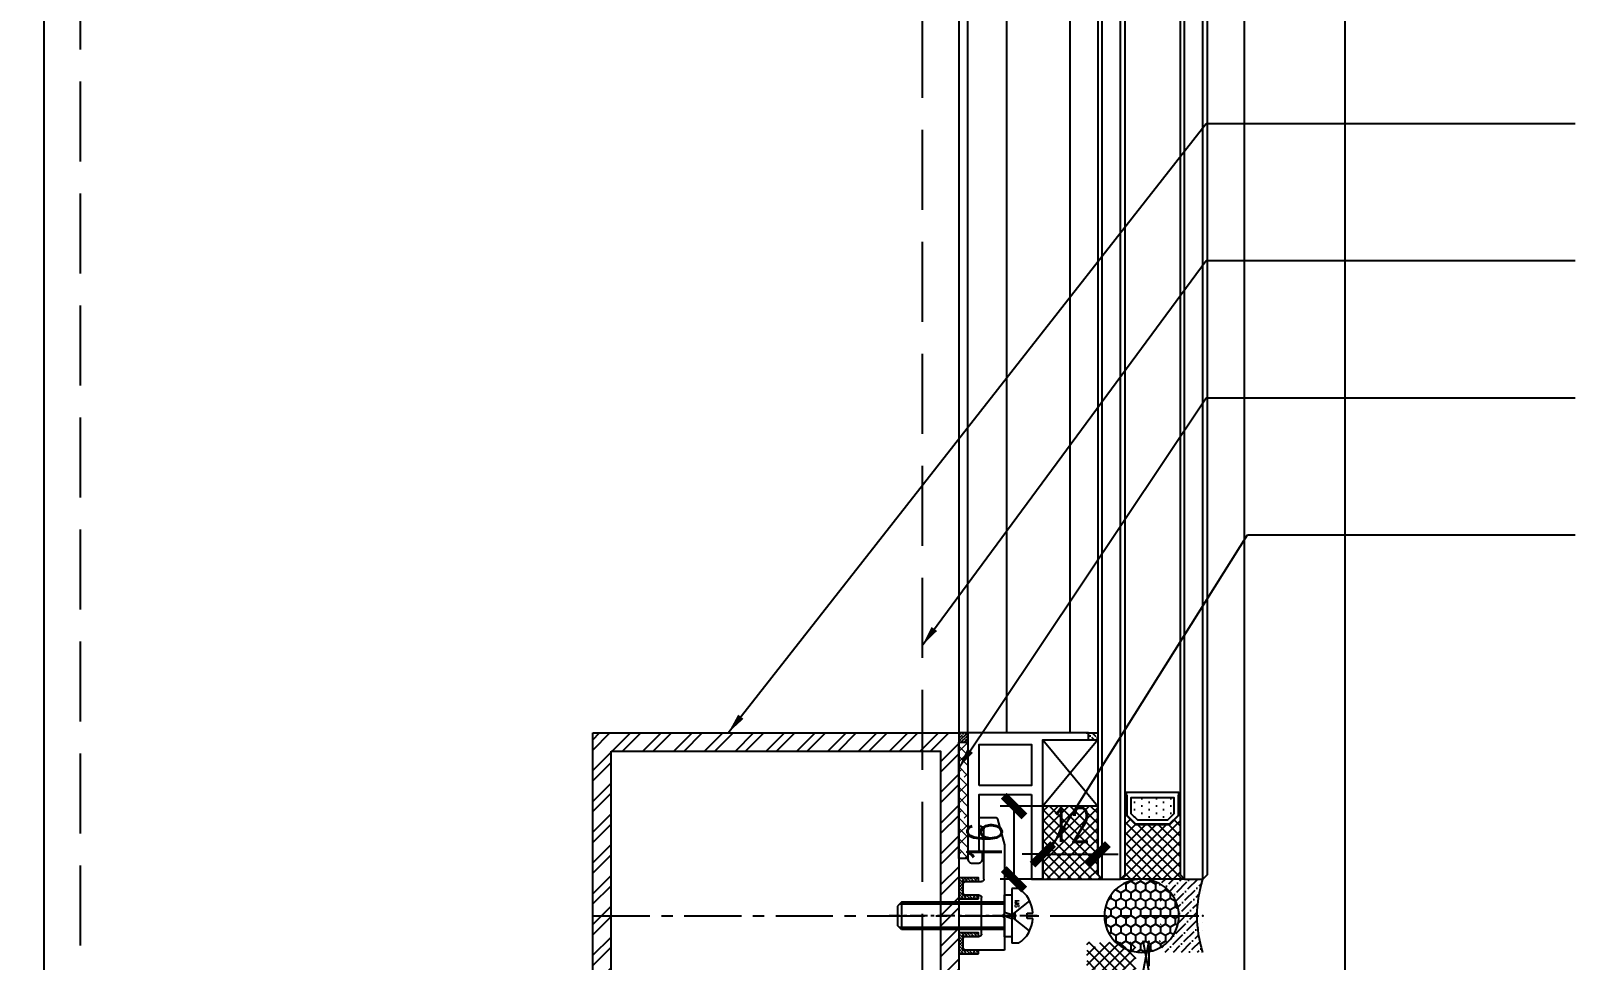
# Model space of a CAD drawing. Extents: x -160106 to 966792, y -663931 to 1550022.
# Drawn here: x -54891 to -54553.4, y -85967.1 to -85763.8 of the extents above; entities that cross this region are included whole.
import ezdxf
from ezdxf.enums import TextEntityAlignment as Align

# ---------------------------------------------------------------- set-up
doc = ezdxf.new("R2010")
doc.units = 0
for name, pattern in [('AUSGEZOGEN', [0]), ('CENTER', [2, 1.25, -0.25, 0.25, -0.25]), ('ZN-CENTER', [2, 1.25, -0.25, 0.25, -0.25]), ('ZN-DASH', [0.35, 0.25, -0.1])]:
    doc.linetypes.add(name, pattern=pattern)
for name, color, linetype in [('!ZN1-填充-8', 8, 'Continuous'), ('!ZN1-标注-173', 173, 'Continuous'), ('!ZN3-玻璃幕墙-4', 4, 'Continuous'), ('!ZN4-辅助材料-1', 1, 'Continuous'), ('!ZN4-配件-11', 11, 'Continuous'), ('!ZN5-钢材投影-40', 40, 'Continuous'), ('!ZN5-铝材投影-112', 112, 'Continuous'), ('!ZN5-铝材断面-6', 6, 'Continuous'), ('!ZN6-虚线-8', 8, 'ZN-DASH'), ('2钢材断面', 2, 'Continuous'), ('A_Hatch', 8, 'Continuous'), ('DIM', 173, 'Continuous'), ('ZX', 240, 'CENTER'), ('型材截面颜色', 253, 'Continuous')]:
    doc.layers.add(name, color=color, linetype=linetype)
for name, color, linetype, lineweight in [('0CABR-填充', 8, 'Continuous', 5), ('0CABR-密封材料、垫片', 195, 'Continuous', 9), ('0填充', 8, 'Continuous', 13)]:
    doc.layers.add(name, color=color, linetype=linetype, lineweight=lineweight)
doc.styles.add('DHTEXT-1', font='ROMANS.shx', dxfattribs={"width": 0.7, "bigfont": 'CHINESE.shx'})
doc.styles.add('ZNDimTStyle', font='ROMANS.shx', dxfattribs={"width": 0.7, "bigfont": 'CHINESE.shx'})
doc.dimstyles.new('ZN3', dxfattribs={"dimscale": 3, "dimtxt": 2.5, "dimasz": 1.5, "dimexe": 1, "dimexo": 2, "dimgap": 0.9, "dimtad": 1, "dimdec": 0, "dimdsep": 46, "dimtxsty": 'DHTEXT-1', "dimblk": 'ARCHTICK', "dimcen": 2.5, "dimclrd": 173, "dimclre": 173, "dimclrt": 7, "dimazin": 2, "dimtfac": 1, "dimtix": 1, "dimtmove": 2, "dimatfit": 3, "dimfxl": 0, "dimarcsym": 0})
doc.dimstyles.new('ZN机械-3', dxfattribs={"dimscale": 3, "dimtxt": 2.5, "dimasz": 1.5, "dimexe": 1, "dimexo": 2, "dimgap": 0.9, "dimtad": 1, "dimdec": 0, "dimzin": 0, "dimdsep": 46, "dimtxsty": 'ZNDimTStyle', "dimcen": 2.5, "dimdle": 1, "dimclrd": 173, "dimclre": 173, "dimclrt": 7, "dimazin": 2, "dimtfac": 1, "dimtdec": 4, "dimtix": 1, "dimtmove": 2, "dimatfit": 3, "dimfxl": 0, "dimfrac": 2, "dimtolj": 1, "dimtzin": 0, "dimarcsym": 0})

# ---------------------------------------------------------------- blocks, each defined once
blk = doc.blocks.new('20250822090122')
at = {"layer": 'A_Hatch'}
h = blk.add_hatch(dxfattribs=at)
h.set_pattern_fill('ANSI32', color=256)
h.set_pattern_definition([(45, (-80, -40), (-3.3676, 3.3676), []), (45, (-77.755, -40), (-3.3676, 3.3676), [])])
h.paths.add_polyline_path([(0, 40), (-80, 40), (-80, -40), (0, -40)])
h.paths.add_polyline_path([(-4, 36), (-4, -36), (-76, -36), (-76, 36)], flags=16)
at = {"layer": '2钢材断面'}
for points in [[(-80, 40), (0, 40), (0, -40), (-80, -40)], [(-76, 36), (-4, 36), (-4, -36), (-76, -36)]]:
    blk.add_lwpolyline(points, close=True, dxfattribs=at)
blk = doc.blocks.new('*U3024')
at = {"linetype": 'ByBlock', "ltscale": 10}
for p, q in [((-3.1, 6), (-1.6, 6)), ((-1.6, -6), (-1.6, 6)), ((-1.6, -4.62), (-1.6, 4.62)), ((-1.6, 4.62), (0, 4.62)), ((0, 4.62), (0, -4.62)), ((-6.2, 0.6), (-5, 0.6)), ((-5.51, 3.26), (-1.6, 0.23)), ((-5, 0.6), (-5, -0.6)), ((-2.36, 0.82), (-2.36, -0.82)), ((0, 0), (-1.6, 0.58)), ((0, 3), (22.5, 3)), ((0, 2.55), (22.95, 2.55)), ((22.5, -3), (22.5, 3)), ((22.5, 3), (23.4, 2.1)), ((23.4, -2.1), (23.4, 2.1)), ((-5, -0.6), (-6.2, -0.6)), ((-5.51, -3.26), (-1.6, -0.23)), ((0, -0.83), (-1.6, -0.25)), ((0, -2.55), (22.95, -2.55)), ((0, -3), (22.5, -3)), ((22.5, -3), (23.4, -2.1)), ((-3.1, -6), (-1.6, -6)), ((0, -4.62), (-1.6, -4.62))]:
    blk.add_line(p, q, dxfattribs=at)
at = {"color": 0, "linetype": 'ZN-CENTER', "ltscale": 3}
blk.add_line((-7.15, 0), (25.2, 0), dxfattribs=at)
at = {"linetype": 'ByBlock', "ltscale": 10}
for centre, start, end in [((0.63, 0.27), 123.0516, 177.2303), ((0.63, -0.27), 182.7697, 236.9484)]:
    blk.add_arc(centre, 6.84, start, end, dxfattribs=at)
at = {"layer": 'Defpoints', "color": 0, "ltscale": 10, "style": 'DHTEXT-1', "width": 0.7}
blk.add_text('M6', height=1, rotation=90, dxfattribs=at).set_placement((-2.25, -2.65), align=Align.CENTER)
blk = doc.blocks.new('16胶缝')
at = {"layer": '!ZN1-填充-8', "ltscale": 0.1}
h = blk.add_hatch(dxfattribs=at)
h.set_pattern_fill('HONEY', color=256, scale=10, style=0)
h.set_pattern_definition([(5e-15, (-19679.56, -11324.3713), (1.875, 1.08253175), [1.25, -2.5]), (120, (-19679.56, -11324.3713), (-1.874999996, 1.082531757), [1.25, -2.5]), (60, (-19679.56, -11324.3713), (4e-09, 2.165063507), [-2.5, 1.25])])
edge = h.paths.add_edge_path()
edge.add_ellipse((8, 13.4), major_axis=(0, -8.15), ratio=0.981746, start_angle=0, end_angle=360)
h = blk.add_hatch(dxfattribs=at)
h.set_pattern_fill('ANSI36', color=256, scale=10, style=0)
h.set_pattern_definition([(45, (-19679.5754, -11324.3713), (0.66291261, 2.43067956), [3.125, -0.625, 0, -0.625])])
edge = h.paths.add_edge_path()
edge.add_ellipse((8.02, 13.4), major_axis=(0.87, 8.1), ratio=0.981332, start_angle=124.6263, end_angle=247.3977, ccw=False)
edge.add_arc((0, 10.2), 1.2, 269.9716, 324.4867, ccw=False)
edge.add_line((0, 9), (0, 0))
edge.add_arc((8, -24.92), 26.17, 432.2032, 467.7968, ccw=False)
edge.add_line((16, 0), (16, 9))
edge.add_arc((16.01, 10.23), 1.23, 216.5906, 269.6986, ccw=False)
at = {"layer": '!ZN4-辅助材料-1', "color": 1, "ltscale": 0.1}
blk.add_arc((8, -24.92), 26.17, 72.2032, 107.7968, dxfattribs=at)
blk.add_ellipse((8, 13.4), major_axis=(0, -8.15), ratio=0.981746, dxfattribs=at)
blk.add_point((8, 0), dxfattribs=at)
blk = doc.blocks.new('胶缝断面')
at = {"color": 7, "ltscale": 0.1, "extrusion": (0, 0, -1), "zscale": -1, "rotation": 180}
blk.add_blockref('16胶缝', (8, 0), dxfattribs=at)
blk = doc.blocks.new('*U2367')
at = {"layer": '!ZN1-填充-8'}
h = blk.add_hatch(dxfattribs=at)
h.set_pattern_fill('ANSI37', color=256, scale=0.5, style=0)
h.set_pattern_definition([(45, (6, 0), (-1.12253, 1.12253), []), (135, (6, 0), (-1.12253, -1.12253), [])])
h.paths.add_polyline_path([(0, 5), (0, 19), (1, 18), (14, 18), (14, 17.75), (12, 15.75), (12, 8.25), (14, 6.25), (14, 6), (1, 6)])
for points in [[(18.75, 18), (14, 18), (14, 17.75), (18.75, 17.75)], [(18.75, 6.25), (14, 6.25), (14, 6), (18.75, 6)]]:
    blk.add_hatch(color=256, dxfattribs=at).paths.add_polyline_path(points)
h = blk.add_hatch(dxfattribs=at)
h.set_pattern_fill('DOTS', color=8, style=0)
h.set_pattern_definition([(0, (6, 0), (0.79375, 1.5875), [0, -1.5875])])
h.paths.add_polyline_path([(13, 15.34), (13, 8.66), (14.41, 7.25), (17.8, 7.25), (17.8, 16.75), (14.41, 16.75)])
for p, q in [((0, 23), (310.96, 23)), ((0, 19), (310.96, 19)), ((0, 5), (310.96, 5)), ((0, 1), (310.96, 1))]:
    blk.add_line(p, q, dxfattribs=at)
at = {"layer": '!ZN3-玻璃幕墙-4'}
for points in [[(310.96, 24), (1, 24), (0, 23), (0, 19), (1, 18), (310.96, 18)], [(310.96, 6), (1, 6), (0, 5), (0, 1), (1, 0), (310.96, 0)]]:
    blk.add_lwpolyline(points, dxfattribs=at)
at = {"layer": '!ZN4-辅助材料-1'}
for points in [[(0, 5), (0, 19), (1, 18), (14, 18), (14, 17.75), (12, 15.75), (12, 8.25), (12, 8.25), (14, 6.25), (14, 6), (1, 6), (0, 5)], [(12, 15.75), (12, 8.25), (14, 6.25), (19, 6.25), (19, 17.75), (14, 17.75)], [(18.75, 18), (14, 18), (14, 17.75), (18.75, 17.75)], [(13, 15.34), (13, 8.66), (14.41, 7.25), (17.8, 7.25), (17.8, 16.75), (14.41, 16.75)], [(18.75, 6.25), (14, 6.25), (14, 6), (18.75, 6)]]:
    blk.add_lwpolyline(points, close=True, dxfattribs=at)
blk.add_lwpolyline([(18.4, 17.75), (18.4, 17.65), (14.04, 17.65), (12.1, 15.71), (12.1, 8.29), (14.04, 6.35), (18.4, 6.35), (18.4, 6.25), (18.4, 6.35)], dxfattribs=at)
at = {"layer": 'Defpoints', "color": 250}
for p in [(0, 24), (0, 18), (0, 6), (12, 6), (0, 0)]:
    blk.add_point(p, dxfattribs=at)
blk = doc.blocks.new('20240131155736')
at = {"layer": '!ZN1-填充-8'}
h = blk.add_hatch(dxfattribs=at)
h.set_pattern_fill('ANSI36', color=256, scale=0.5, angle=270, style=0)
h.set_pattern_definition([(315, (4155.5162, -11794.8225), (1.54348152, -0.420949506), [1.984375, -0.396875, 0, -0.396875])])
h.paths.add_polyline_path([(-0.75, 0.75), (-0.75, -0.75), (1.25, -0.75), (1.25, 0.75)])
at = {"layer": '!ZN4-辅助材料-1', "linetype": 'AUSGEZOGEN'}
blk.add_line((-1.25, 0.75), (1.25, 0.75), dxfattribs=at)
blk = doc.blocks.new('20240131160147')
at = {"layer": '!ZN5-铝材断面-6'}
blk.add_lwpolyline([(-3.36, 1.25), (-3.36, 19.75), (-0.86, 19.75), (-0.86, -10.75), (9.14, -10.75), (9.14, -12.25), (-17.26, -12.25), (-17.26, 15.25, -0.414214), (-16.26, 16.25), (-15.06, 16.25, -0.414214), (-14.06, 15.25), (-14.06, 13.75), (-14.26, 13.75, 0.414214), (-14.76, 13.25), (-14.76, 1.25)], format="xyb", close=True, dxfattribs=at)
blk.add_lwpolyline([(-14.76, -0.75), (-14.76, -9.75), (-3.36, -9.75), (-3.36, -0.75)], close=True, dxfattribs=at)
at = {"layer": '!ZN1-填充-8', "ltscale": 50, "xscale": -1, "rotation": 180}
blk.add_blockref('20240131155736', (9.89, -11.5), dxfattribs=at)
blk = doc.blocks.new('20250822102610', base_point=(-89164.55, -87453.63))
at = {"layer": '!ZN1-填充-8'}
h = blk.add_hatch(dxfattribs=at)
h.set_pattern_fill('ANSI37', color=256, style=0)
h.set_pattern_definition([(45, (0, 0), (-1.122532015, 1.122532015), []), (135, (0, 0), (-1.122532015, -1.122532015), [])])
edge = h.paths.add_edge_path()
edge.add_line((-89165.05, -87423.13), (-89151.55, -87423.13))
edge.add_line((-89151.55, -87423.13), (-89152.55, -87424.13))
edge.add_line((-89152.55, -87424.13), (-89152.55, -87439.13))
edge.add_line((-89152.55, -87439.13), (-89164.55, -87439.13))
edge.add_line((-89164.55, -87439.13), (-89164.55, -87423.63))
edge.add_arc((-89165.05, -87423.63), 0.5, 359.9997, 450)
at = {"layer": '!ZN1-填充-8', "ltscale": 100}
for p, q in [((-89164.55, -87453.63), (-89152.55, -87439.13)), ((-89152.55, -87453.63), (-89164.55, -87439.13))]:
    blk.add_line(p, q, dxfattribs=at)
at = {"layer": '!ZN4-辅助材料-1', "linetype": 'AUSGEZOGEN'}
blk.add_lwpolyline([(-89165.05, -87423.13), (-89151.55, -87423.13), (-89152.55, -87424.13), (-89152.55, -87439.13), (-89164.55, -87439.13), (-89164.55, -87423.63, 0.414215), (-89165.05, -87423.13), (-89165.05, -87423.13)], format="xyb", dxfattribs=at)
blk.add_lwpolyline([(-89152.55, -87439.13), (-89164.55, -87439.13), (-89164.55, -87442.13)], dxfattribs=at)
blk.add_lwpolyline([(-89164.55, -87439.13), (-89164.55, -87453.63), (-89152.55, -87453.63), (-89152.55, -87439.13)], close=True, dxfattribs=at)
blk = doc.blocks.new('20250822103338', base_point=(-89182.55, -87455.13))
at = {"layer": '0填充'}
h = blk.add_hatch(dxfattribs=at)
h.set_pattern_fill('ANSI38', color=256, angle=360, style=0)
h.set_pattern_definition([(45, (0, 0), (-1.122532015, 1.122532015), []), (135, (0, 0), (-3.367596045, 1.122532015), [3.96875, -2.38125])])
h.paths.add_polyline_path([(-89182.55, -87453.13), (-89180.55, -87453.13), (-89180.55, -87427.63), (-89182.55, -87427.63)])
at = {"layer": '型材截面颜色', "ltscale": 60}
h = blk.add_hatch(dxfattribs=at)
h.set_pattern_fill('ANSI36', color=256, scale=0.3, angle=90)
h.set_pattern_definition([(135, (0, 0), (-0.9260889125, 0.2525697034), [1.190625, -0.238125, 0, -0.238125])])
h.paths.add_polyline_path([(-89182.55, -87455.13), (-89182.55, -87453.13), (-89180.55, -87453.13), (-89180.55, -87455.13)])
at = {"layer": '!ZN4-辅助材料-1'}
for points in [[(-89180.55, -87427.63), (-89182.55, -87427.63), (-89182.55, -87453.13), (-89180.55, -87453.13)], [(-89182.55, -87455.13), (-89182.55, -87453.13), (-89180.55, -87453.13), (-89180.55, -87455.13)]]:
    blk.add_lwpolyline(points, close=True, dxfattribs=at)
at = {"layer": '0CABR-密封材料、垫片'}
blk.add_lwpolyline([(-89180.55, -87427.63), (-89182.55, -87427.63), (-89182.55, -87455.13), (-89180.55, -87455.13)], close=True, dxfattribs=at)
blk = doc.blocks.new('20250822103828')
at = {"layer": '!ZN4-辅助材料-1', "ltscale": 100}
for name, p in [('20250822102610', (18.4, 1.5)), ('20250822103338', (0, 0))]:
    blk.add_blockref(name, p, dxfattribs=at)
at = {"layer": '!ZN6-虚线-8', "ltscale": 50}
blk.add_blockref('20240131160147', (19.26, 12.25), dxfattribs=at)
blk = doc.blocks.new('20250828093013')
at = {"layer": '!ZN5-铝材投影-112'}
for p, q in [((0, 0), (-8.5, 0)), ((0, -7), (0, 0)), ((-9, -0.5), (-9, -2.5)), ((-8.5, -3), (-5.5, -3)), ((-5, -3.5), (-5, -11.5)), ((-5, -3.5), (-5, -3.5)), ((-0.5, -7.5), (0, -7)), ((0, -8), (-0.5, -7.5)), ((0, -23), (0, -8)), ((-9, -12.5), (-9, -14.5)), ((-5.5, -12), (-8.5, -12)), ((-8.5, -15), (-5, -15)), ((-4.5, -15.5), (-4.5, -26.5)), ((-1.51, -28.63), (0, -23)), ((-5.5, -27.5), (-5.5, -29)), ((-5.5, -29), (-1.99, -29))]:
    blk.add_line(p, q, dxfattribs=at)
for centre, start, end in [((-8.5, -0.5), 90, 180), ((-8.5, -2.5), 180, 270), ((-5.5, -3.5), 0, 90), ((-8.5, -12.5), 90, 180), ((-5.5, -11.5), 270, 0), ((-8.5, -14.5), 180, 270), ((-5, -15.5), 0, 90), ((-5, -27.5), 90, 180), ((-5, -26.5), 270, 0), ((-1.99, -28.5), 270, 345)]:
    blk.add_arc(centre, 0.5, start, end, dxfattribs=at)
blk = doc.blocks.new('20200306093546', base_point=(29869.44, 42689.6))
at = {"layer": '!ZN1-填充-8'}
h = blk.add_hatch(dxfattribs=at)
h.set_pattern_fill('ANSI36', color=256, angle=-270, style=0)
h.set_pattern_definition([(135, (29867.4445, 42689.1023), (-3.086963, 0.841899), [3.96875, -0.79375, 0, -0.79375])])
edge = h.paths.add_edge_path()
edge.add_line((29867.44, 42689.1), (29867.44, 42693.6))
edge.add_arc((29867.94, 42689.1), 0.5, 90, 180, ccw=False)
edge.add_line((29867.94, 42689.6), (29870.94, 42689.6))
edge.add_arc((29870.94, 42690.1), 0.5, 270, 360)
edge.add_line((29871.44, 42690.1), (29871.44, 42693.1))
edge.add_arc((29871.94, 42693.1), 0.5, 89.9986, 179.9986, ccw=False)
edge.add_arc((29868.27, -498209.81), 540903.41, 89.9996103, 90.000087)
at = {"layer": '!ZN4-辅助材料-1', "ltscale": 15}
blk.add_arc((29868.27, -498209.81), 540903.41, 89.9996103, 90.000087, dxfattribs=at)
blk = doc.blocks.new('20250828100248')
at = {"layer": '!ZN1-填充-8'}
h = blk.add_hatch(dxfattribs=at)
h.set_pattern_fill('ANSI37', color=8)
h.set_pattern_definition([(45, (76333.1129, -6600.1659), (-1.122532015, 1.122532015), []), (135, (76333.1129, -6600.1659), (-1.122532015, -1.122532015), [])])
h.paths.add_polyline_path([(73.57, 85.26, -0.393051), (74.06, 84.8, 0.929735), (75.26, 84.8, -0.47191), (75.89, 85.24, -0.477091), (76.86, 84.46), (76.86, 79.2, -0.414214), (76.06, 78.4, -0.58439), (75.26, 78.75, 1.051799), (74.06, 78.81), (74.06, 77), (68.38, 77, 0.414214), (68.88, 77.5), (68.88, 78.81, 0.959861), (67.68, 78.86, -0.390421), (67.19, 78.4, -0.556017), (66.09, 79.2), (66.09, 84.46, -0.477091), (67.05, 85.24, -0.47191), (67.68, 84.8, 0.929735), (68.88, 84.8, -0.393051), (69.38, 85.26)])
at = {"layer": '!ZN1-填充-8', "color": 8}
for p, q in [((79.64, 79), (78.44, 85.5)), ((79.64, 85.5), (78.44, 79))]:
    blk.add_line(p, q, dxfattribs=at)
at = {"layer": '!ZN1-填充-8', "ltscale": 15}
blk.add_line((35.75, 36.5), (-0.5, 44.5), dxfattribs=at)
blk.add_lwpolyline([(35.75, 38.5), (35.75, 45), (-0.5, 36.5)], dxfattribs=at)
at = {"layer": '!ZN4-辅助材料-1', "ltscale": 15}
for p, q in [((79.64, 84.5), (79.64, 80)), ((74.56, 77), (68.38, 77))]:
    blk.add_line(p, q, dxfattribs=at)
blk = doc.blocks.new('20250828100304')
at = {"layer": '!ZN1-标注-173', "ltscale": 15, "xscale": -1, "rotation": 90}
blk.add_blockref('20200306093546', (-1, -2), dxfattribs=at)
blk.add_blockref('20200306093546', (-1, -2), dxfattribs=at)
at = {"layer": '!ZN5-铝材断面-6', "ltscale": 50}
blk.add_blockref('20250828100248', (-2.5, -51), dxfattribs=at)
blk = doc.blocks.new('_ArchTick')
at = {"color": 0, "linetype": 'ByBlock', "const_width": 0.4}
blk.add_lwpolyline([(-0.5, -0.5), (0.5, 0.5)], dxfattribs=at)
blk = doc.blocks.new('*D1572')
at = {"layer": 'Defpoints', "color": 0, "ltscale": 30, "transparency": 16777216}
for p in [(-54669.74, -85941.11), (-54657.74, -85941.11), (-54657.74, -85943.91)]:
    blk.add_point(p, dxfattribs=at)
at = {"layer": 'DIM', "color": 173, "linetype": 'ByBlock', "lineweight": -2, "ltscale": 30, "transparency": 16777216}
for p, q in [((-54669.74, -85943.91), (-54674.24, -85943.91)), ((-54669.74, -85943.91), (-54657.74, -85943.91)), ((-54657.74, -85943.91), (-54653.24, -85943.91)), ((-54669.74, -85947.11), (-54669.74, -85946.91)), ((-54657.74, -85947.11), (-54657.74, -85946.91))]:
    blk.add_line(p, q, dxfattribs=at)
at = {"layer": 'DIM', "color": 173, "lineweight": -2, "ltscale": 30, "transparency": 16777216, "xscale": 4.5, "yscale": 4.5, "zscale": 4.5}
blk.add_blockref('_ArchTick', (-54669.74, -85943.91), dxfattribs=at)
at = {"layer": 'DIM', "color": 173, "lineweight": -2, "ltscale": 30, "transparency": 16777216, "xscale": 4.5, "yscale": 4.5, "zscale": 4.5, "rotation": 180}
blk.add_blockref('_ArchTick', (-54657.74, -85943.91), dxfattribs=at)
at = {"layer": 'DIM', "color": 7, "ltscale": 30, "transparency": 16777216, "insert": (-54663.74, -85937.46), "char_height": 7.5, "attachment_point": 5, "style": 'DHTEXT-1'}
blk.add_mtext('12', dxfattribs=at)
blk = doc.blocks.new('*D1573')
at = {"layer": 'Defpoints', "color": 0, "ltscale": 30, "transparency": 16777216}
for p in [(-54676.04, -85933.36), (-54663.74, -85933.36), (-54663.49, -85949.36)]:
    blk.add_point(p, dxfattribs=at)
at = {"layer": 'DIM', "color": 173, "linetype": 'ByBlock', "lineweight": -2, "ltscale": 30, "transparency": 16777216}
for p, q in [((-54669.74, -85933.36), (-54679.04, -85933.36)), ((-54676.04, -85949.36), (-54676.04, -85933.36)), ((-54669.49, -85949.36), (-54679.04, -85949.36))]:
    blk.add_line(p, q, dxfattribs=at)
at = {"layer": 'DIM', "color": 173, "lineweight": -2, "ltscale": 30, "transparency": 16777216, "xscale": 4.5, "yscale": 4.5, "zscale": 4.5}
for p, rotation in [((-54676.04, -85933.36), 90), ((-54676.04, -85949.36), 270)]:
    blk.add_blockref('_ArchTick', p, dxfattribs=dict(at, rotation=rotation))
at = {"layer": 'DIM', "color": 7, "ltscale": 30, "transparency": 16777216, "insert": (-54682.49, -85941.36), "char_height": 7.5, "attachment_point": 5, "rotation": 90, "style": 'DHTEXT-1'}
blk.add_mtext('16', dxfattribs=at)

msp = doc.modelspace()

# ---------------------------------------------------------------- hatches: boundary and pattern name
at = {"layer": '0CABR-填充'}
h = msp.add_hatch(dxfattribs=at)
h.set_pattern_fill('ANSI38', color=256, scale=0.3, angle=90)
h.set_pattern_definition([(135, (-124021.2289, -76222.56005), (-0.3367596045, -0.3367596045), []), (225, (-124021.2289, -76222.56005), (-0.3367596045, -1.0102788136), [1.190625, -0.714375])])
h.paths.add_polyline_path([(-54683.84, -85949.06), (-54683.84, -85949.86), (-54687.14, -85949.86), (-54687.14, -85952.86), (-54683.84, -85952.86), (-54683.84, -85953.66), (-54688.14, -85953.66), (-54688.14, -85949.06)])
h = msp.add_hatch(dxfattribs=at)
h.set_pattern_fill('ANSI38', color=256, scale=0.3, angle=90)
h.set_pattern_definition([(135, (-124021.2289, -76222.56005), (-0.3367596045, -0.3367596045), []), (225, (-124021.2289, -76222.56005), (-0.3367596045, -1.0102788136), [1.190625, -0.714375])])
h.paths.add_polyline_path([(-54683.84, -85949.06), (-54683.84, -85949.86), (-54687.14, -85949.86), (-54687.14, -85952.86), (-54683.84, -85952.86), (-54683.84, -85953.66), (-54688.14, -85953.66), (-54688.14, -85949.06)])
h = msp.add_hatch(dxfattribs=at)
h.set_pattern_fill('ANSI38', color=256, scale=0.3, angle=90)
h.set_pattern_definition([(135, (-124021.2289, -76234.56005), (-0.3367596045, -0.3367596045), []), (225, (-124021.2289, -76234.56005), (-0.3367596045, -1.0102788136), [1.190625, -0.714375])])
h.paths.add_polyline_path([(-54683.84, -85961.06), (-54683.84, -85961.86), (-54687.14, -85961.86), (-54687.14, -85964.86), (-54683.84, -85964.86), (-54683.84, -85965.66), (-54688.14, -85965.66), (-54688.14, -85961.06)])
h = msp.add_hatch(dxfattribs=at)
h.set_pattern_fill('ANSI38', color=256, scale=0.3, angle=90)
h.set_pattern_definition([(135, (-124021.2289, -76234.56005), (-0.3367596045, -0.3367596045), []), (225, (-124021.2289, -76234.56005), (-0.3367596045, -1.0102788136), [1.190625, -0.714375])])
h.paths.add_polyline_path([(-54683.84, -85961.06), (-54683.84, -85961.86), (-54687.14, -85961.86), (-54687.14, -85964.86), (-54683.84, -85964.86), (-54683.84, -85965.66), (-54688.14, -85965.66), (-54688.14, -85961.06)])

# ---------------------------------------------------------------- linework, layer by layer
at = {"layer": '!ZN4-辅助材料-1'}
for points in [[(-54683.84, -85953.66), (-54683.84, -85952.86), (-54687.14, -85952.86), (-54687.14, -85949.86), (-54683.84, -85949.86), (-54683.84, -85949.06), (-54688.14, -85949.06), (-54688.14, -85953.66), (-54683.84, -85953.66)], [(-54683.84, -85965.66), (-54683.84, -85964.86), (-54687.14, -85964.86), (-54687.14, -85961.86), (-54683.84, -85961.86), (-54683.84, -85961.06), (-54688.14, -85961.06), (-54688.14, -85965.66), (-54683.84, -85965.66)]]:
    msp.add_lwpolyline(points, dxfattribs=at)
at = {"layer": '!ZN5-钢材投影-40', "ltscale": 0.3}
for p, q in [((-54888.14, -85638.4), (-54888.14, -86404.86)), ((-54688.14, -85638.4), (-54688.14, -86404.86))]:
    msp.add_line(p, q, dxfattribs=at)
at = {"layer": '!ZN5-铝材投影-112'}
for p, q in [((-54686.14, -85917.36), (-54686.14, -85638.4)), ((-54677.64, -85917.36), (-54677.64, -85638.4)), ((-54663.74, -85917.36), (-54663.74, -85638.4)), ((-54625.74, -85638.4), (-54625.74, -86404.86)), ((-54603.74, -85638.4), (-54603.74, -86404.86))]:
    msp.add_line(p, q, dxfattribs=at)
at = {"layer": '!ZN6-虚线-8', "color": 8, "linetype": 'ZN-DASH', "ltscale": 70}
for p, q in [((-54880.14, -86404.86), (-54880.14, -85638.4)), ((-54696.14, -85638.4), (-54696.14, -86404.86))]:
    msp.add_line(p, q, dxfattribs=at)
at = {"layer": 'ZX', "ltscale": 10}
msp.add_line((-54768.14, -85957.36), (-54633.74, -85957.36), dxfattribs=at)

# ---------------------------------------------------------------- block references
at = {"layer": '!ZN3-玻璃幕墙-4', "rotation": 90}
msp.add_blockref('*U2367', (-54633.74, -85949.36), dxfattribs=at)
at = {"layer": '!ZN4-辅助材料-1', "ltscale": 100, "xscale": -1, "rotation": 180}
msp.add_blockref('20250822103828', (-54688.14, -85917.36), dxfattribs=at)
at = {"layer": '!ZN4-辅助材料-1', "rotation": 270}
msp.add_blockref('胶缝断面', (-54634.74, -85957.36), dxfattribs=at)
at = {"layer": '!ZN4-配件-11', "color": 1, "rotation": 180}
msp.add_blockref('*U3024', (-54678.14, -85957.36), dxfattribs=at)
at = {"layer": '!ZN5-铝材投影-112', "ltscale": 50, "xscale": -1, "rotation": 180}
msp.add_blockref('20250828093013', (-54678.14, -85964.86), dxfattribs=at)
at = {"layer": '!ZN5-铝材断面-6', "ltscale": 50}
msp.add_blockref('20250828100304', (-54723.74, -85997.36), dxfattribs=at)
at = {"layer": '!ZN5-铝材断面-6', "ltscale": 100}
msp.add_blockref('20250822090122', (-54688.14, -85957.36), dxfattribs=at)

# ---------------------------------------------------------------- dimensions: what is measured, and where the dimension line sits
at = {"layer": 'DIM', "ltscale": 30}
dim = msp.add_linear_dim(base=(-54676.04, -85933.36), p1=(-54663.49, -85949.36), p2=(-54663.74, -85933.36), angle=90, dimstyle='ZN3', dxfattribs=at)
dim.commit()
dim.dimension.update_dxf_attribs({"geometry": '*D1573', "text_midpoint": (-54682.49, -85941.36)})
dim = msp.add_linear_dim(base=(-54657.74, -85943.91), p1=(-54669.74, -85941.11), p2=(-54657.74, -85941.11), dimstyle='ZN3', dxfattribs=at)
dim.commit()
dim.dimension.update_dxf_attribs({"geometry": '*D1572', "text_midpoint": (-54663.74, -85937.46)})

# ---------------------------------------------------------------- leaders
at = {"layer": '!ZN1-标注-173'}
for points in [[(-54738.56, -85917.36), (-54634, -85784.05), (-54553.36, -85784.05)], [(-54696.14, -85898.24), (-54634, -85814.05), (-54553.36, -85814.05)], [(-54688.14, -85925.01), (-54634, -85844.05), (-54553.36, -85844.05)], [(-54667.49, -85941.66), (-54625.01, -85874.05), (-54553.36, -85874.05)]]:
    msp.add_leader(points, dimstyle='ZN机械-3', dxfattribs=at)

doc.saveas('drawing.dxf')
